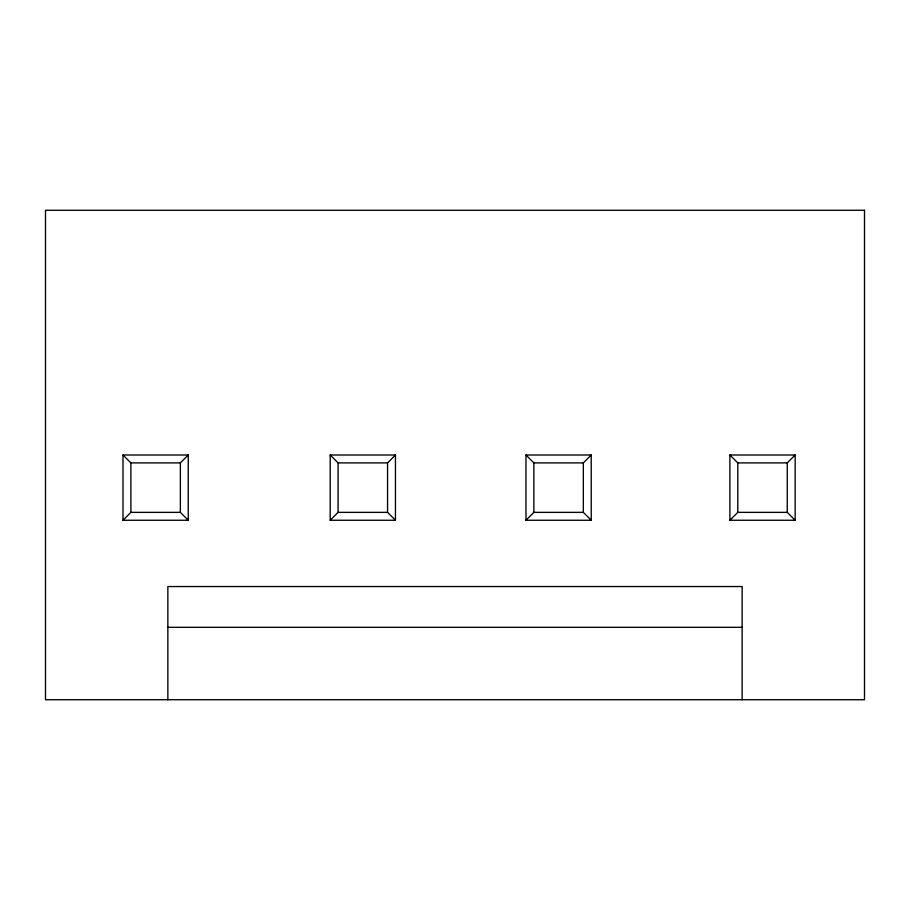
<?xml version="1.0" encoding="UTF-8"?>
<svg xmlns="http://www.w3.org/2000/svg" width="910" height="910" viewBox="0 0 910 910"><rect width="100%" height="100%" fill="white"/><g stroke="black" fill="none" stroke-linecap="round" stroke-linejoin="round"><path stroke-width="1.36" d="M122.998 520.258L130.892 512.364L130.892 462.894L122.998 455L122.998 520.258L188.256 520.258L188.256 455L122.998 455M130.892 462.894L180.362 462.894L188.256 455M330.193 520.258L338.088 512.364L338.088 462.894L330.193 455L330.193 520.258L395.452 520.258L395.452 455L330.193 455M395.452 520.258L387.558 512.364L387.558 462.894L395.452 455M525.969 520.258L533.863 512.364L533.863 462.894L525.969 455L525.969 520.258L591.227 520.258L591.227 455L525.969 455M591.227 520.258L583.333 512.364L583.333 462.894L591.227 455M729.9 520.258L737.794 512.364L787.264 512.364L795.158 520.258L795.158 455L729.9 455L729.9 520.258L795.158 520.258M729.9 455L737.794 462.894L787.264 462.894L795.158 455M338.088 462.894L387.558 462.894M533.863 462.894L583.333 462.894M130.892 512.364L180.362 512.364L188.256 520.258M338.088 512.364L387.558 512.364M533.863 512.364L583.333 512.364M167.861 627.32L742.139 627.32M787.264 462.894L787.264 512.364M742.139 699.722L742.139 586.54L167.861 586.54L167.861 699.722M737.794 462.894L737.794 512.364M180.362 462.894L180.362 512.364M864.5 210.278L45.5 210.278L45.5 699.722L864.5 699.722L864.5 210.278"/></g></svg>
